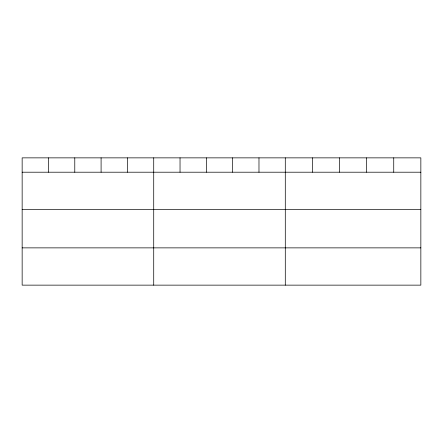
<?xml version="1.0" encoding="UTF-8"?>
<svg xmlns="http://www.w3.org/2000/svg" width="443" height="443" viewBox="0 0 443 443"><rect width="100%" height="100%" fill="white"/><g stroke="black" fill="none" stroke-linecap="round" stroke-linejoin="round"><path stroke-width="0.66" d="M420.85 172.205L420.85 285.137L22.15 285.137L22.15 157.863L420.85 157.863L420.85 172.205L22.15 172.205M22.15 209.473L420.85 209.473M22.15 247.87L420.85 247.87M393.738 157.863L393.738 172.205M366.627 157.863L366.627 172.205M339.515 157.863L339.515 172.205M312.404 157.863L312.404 172.205M285.292 157.863L285.292 285.137M258.978 157.863L258.978 172.205M232.664 157.863L232.664 172.205M206.349 157.863L206.349 172.205M180.035 157.863L180.035 172.205M153.721 157.863L153.721 285.137M127.407 157.863L127.407 172.205M101.093 157.863L101.093 172.205M74.778 157.863L74.778 172.205M48.464 157.863L48.464 172.205"/></g></svg>
